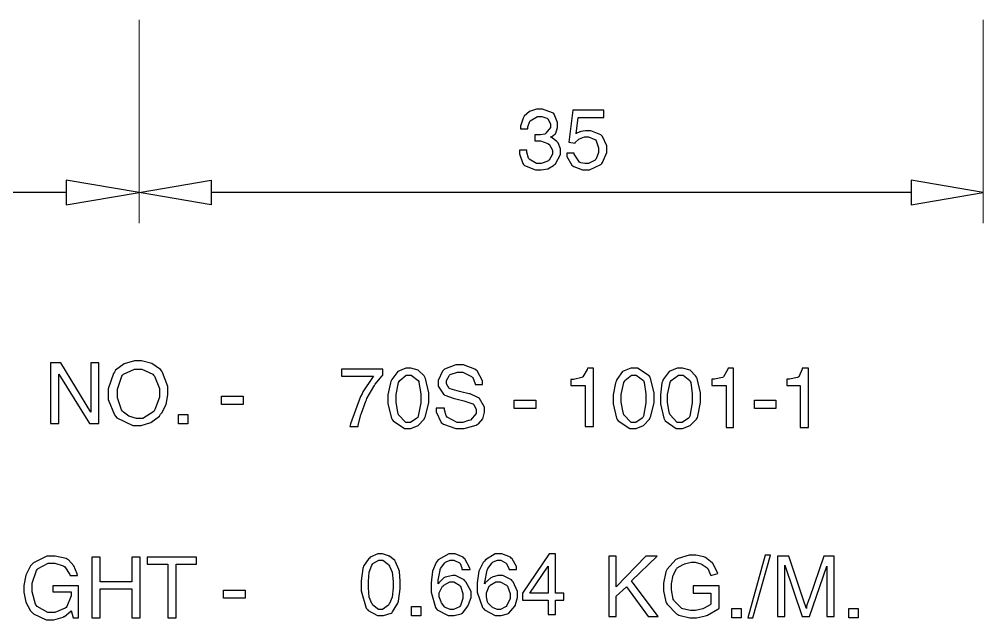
# Model space of a CAD drawing. Extents: x 0 to 8.2, y 0 to 11.7.
# Drawn here: x 2.463 to 4.029, y 7.59 to 8.566 of the extents above; entities that cross this region are included whole.
import ezdxf

# ---------------------------------------------------------------- set-up
doc = ezdxf.new("R2010")
doc.units = 0
doc.layers.get('0').update_dxf_attribs({"linetype": 'CONTINUOUS'})

msp = doc.modelspace()

# ---------------------------------------------------------------- linework, layer by layer
at = {"color": 0, "const_width": 0.00167}
for points in [[(2.65771, 8.56467), (2.65771, 8.23426)], [(4.02821, 8.56467), (4.02821, 8.23426)], [(2.65771, 8.32269), (2.65771, 8.33268)], [(1.40229, 8.2844), (2.53917, 8.2844)], [(2.77458, 8.2844), (3.91135, 8.2844)]]:
    msp.add_lwpolyline(points, dxfattribs=at)
at = {"color": 0}
for points in [[(3.30707, 8.32101), (3.31065, 8.32101), (3.32146, 8.32269), (3.33083, 8.32775), (3.33208, 8.32938), (3.33371, 8.33062), (3.34207, 8.34603), (3.34207, 8.35113), (3.34207, 8.35493), (3.33789, 8.3649), (3.33708, 8.36615), (3.33621, 8.36703), (3.32667, 8.37408), (3.32542, 8.37446), (3.32747, 8.37446), (3.3329, 8.37869), (3.33376, 8.3795), (3.33415, 8.38038), (3.33708, 8.38971), (3.33708, 8.39279), (3.33708, 8.39785), (3.33165, 8.41157), (3.3304, 8.41282), (3.32872, 8.41368), (3.31244, 8.41949), (3.30707, 8.41949), (3.30317, 8.41949), (3.29144, 8.41596), (3.28288, 8.40826), (3.28207, 8.40614), (3.28119, 8.40489), (3.27696, 8.39208), (3.27696, 8.38781), (3.28874, 8.38781), (3.28874, 8.39074), (3.29167, 8.39865), (3.2921, 8.39947), (3.29292, 8.40072), (3.30479, 8.40782), (3.30875, 8.40782), (3.31164, 8.40782), (3.31956, 8.40489), (3.32042, 8.40446), (3.32124, 8.40365), (3.32542, 8.39551), (3.32542, 8.39279), (3.32542, 8.38949), (3.31831, 8.38038), (3.31706, 8.3795), (3.31662, 8.37913), (3.30946, 8.37782), (3.30707, 8.37782), (3.30621, 8.37782), (3.30436, 8.37782), (3.30376, 8.37782), (3.30376, 8.37782), (3.30122, 8.37782), (3.3004, 8.37782), (3.3004, 8.36783), (3.30122, 8.36783), (3.30311, 8.36783), (3.30376, 8.36783), (3.30376, 8.36783), (3.30539, 8.36783), (3.30539, 8.36783), (3.30957, 8.36783), (3.32124, 8.36367), (3.3221, 8.36279), (3.32335, 8.36242), (3.32878, 8.35275), (3.32878, 8.3495), (3.32878, 8.34614), (3.32335, 8.33692), (3.3221, 8.33604), (3.32124, 8.33524), (3.3106, 8.33106), (3.30707, 8.33106), (3.3029, 8.33106), (3.29124, 8.33811), (3.29042, 8.33936), (3.28999, 8.33979), (3.28711, 8.34956), (3.28711, 8.35281), (3.27533, 8.35281), (3.27533, 8.34694), (3.28076, 8.33106), (3.28207, 8.32938), (3.28331, 8.32775), (3.30111, 8.32101), (3.30707, 8.32101)], [(3.35221, 8.34782), (3.35221, 8.34283), (3.36051, 8.32856), (3.36219, 8.32769), (3.36344, 8.32644), (3.37744, 8.32101), (3.38217, 8.32101), (3.38883, 8.32101), (3.40767, 8.32943), (3.40896, 8.33106), (3.41021, 8.33274), (3.41732, 8.34907), (3.41732, 8.35449), (3.41732, 8.35992), (3.41021, 8.37489), (3.40896, 8.37614), (3.40722, 8.37782), (3.39094, 8.3845), (3.38553, 8.3845), (3.3826, 8.3845), (3.37468, 8.38325), (3.37386, 8.38282), (3.37343, 8.38243), (3.36757, 8.37993), (3.36719, 8.3795), (3.3705, 8.40614), (3.41228, 8.40614), (3.41228, 8.41781), (3.36219, 8.41781), (3.35553, 8.36615), (3.3655, 8.36447), (3.36589, 8.36535), (3.37175, 8.37076), (3.37218, 8.37115), (3.37299, 8.37158), (3.38112, 8.37446), (3.38385, 8.37446), (3.38758, 8.37446), (3.39762, 8.37033), (3.39887, 8.36947), (3.39968, 8.36822), (3.40386, 8.35667), (3.40386, 8.35281), (3.40386, 8.34907), (3.39968, 8.33897), (3.39887, 8.33772), (3.398, 8.33649), (3.38738, 8.33106), (3.38385, 8.33106), (3.38135, 8.33106), (3.37468, 8.33231), (3.37386, 8.33268), (3.37261, 8.33356), (3.36426, 8.34614), (3.36388, 8.34782), (3.35221, 8.34782)], [(2.53917, 8.30436), (2.53917, 8.26437), (2.65771, 8.2844), (2.53917, 8.30436)], [(2.77458, 8.30436), (2.77458, 8.26437), (2.65771, 8.2844), (2.77458, 8.30436)], [(3.91135, 8.30436), (3.91135, 8.26437), (4.02821, 8.2844), (3.91135, 8.30436)], [(2.51406, 7.90896), (2.5275, 7.90896), (2.5275, 7.98904), (2.57747, 7.90896), (2.59261, 7.90896), (2.59261, 8.00738), (2.57915, 8.00738), (2.57915, 7.92731), (2.53082, 8.00738), (2.51406, 8.00738), (2.51406, 7.90896)], [(2.65603, 8.01074), (2.65039, 8.01074), (2.63363, 8.00597), (2.61968, 7.99533), (2.61762, 7.9924), (2.61594, 7.9899), (2.60758, 7.9655), (2.60758, 7.95731), (2.60758, 7.94814), (2.61757, 7.92313), (2.61925, 7.92062), (2.62175, 7.91812), (2.64746, 7.9056), (2.65603, 7.9056), (2.66124, 7.9056), (2.67686, 7.91043), (2.6906, 7.92106), (2.69271, 7.92393), (2.69476, 7.92606), (2.70167, 7.93983), (2.70437, 7.95546), (2.70437, 7.96061), (2.70437, 7.96903), (2.69601, 7.9916), (2.69439, 7.99408), (2.69228, 7.99658), (2.67828, 8.00618), (2.66157, 8.01074), (2.65603, 8.01074)], [(3.14008, 7.93397), (3.14008, 7.92774), (3.14844, 7.91064), (3.15013, 7.90896), (3.15181, 7.90771), (3.17182, 7.90061), (3.17854, 7.90061), (3.1856, 7.90061), (3.20475, 7.90603), (3.20688, 7.90728), (3.20893, 7.90853), (3.21588, 7.91644), (3.21864, 7.92708), (3.21864, 7.93061), (3.21864, 7.93565), (3.21018, 7.94937), (3.20856, 7.95063), (3.20768, 7.95107), (3.19515, 7.95692), (3.19353, 7.95731), (3.18024, 7.96061), (3.17768, 7.96104), (3.16271, 7.96522), (3.16189, 7.9656), (3.16103, 7.96604), (3.1569, 7.97325), (3.1569, 7.97564), (3.1569, 7.97863), (3.16103, 7.9866), (3.16189, 7.98742), (3.16271, 7.98828), (3.17458, 7.9924), (3.17854, 7.9924), (3.18354, 7.9924), (3.19769, 7.98529), (3.19857, 7.98406), (3.19937, 7.98367), (3.20313, 7.97353), (3.20356, 7.97228), (3.21522, 7.97228), (3.21522, 7.97814), (3.20682, 7.99447), (3.20518, 7.99571), (3.20307, 7.99696), (3.18468, 8.00407), (3.17854, 8.00407), (3.17182, 8.00407), (3.15343, 7.99696), (3.15175, 7.99571), (3.1505, 7.99408), (3.14344, 7.979), (3.14344, 7.97396), (3.14344, 7.9694), (3.15181, 7.95649), (3.15354, 7.95562), (3.15435, 7.95481), (3.16938, 7.94937), (3.17188, 7.94894), (3.18522, 7.94564), (3.18685, 7.94526), (3.19933, 7.94108), (3.20019, 7.94065), (3.20101, 7.93983), (3.20518, 7.93169), (3.20518, 7.92899), (3.20518, 7.92524), (3.19558, 7.91439), (3.19353, 7.91396), (3.19265, 7.91357), (3.18332, 7.91064), (3.18024, 7.91064), (3.17437, 7.91064), (3.15815, 7.919), (3.1569, 7.92062), (3.15647, 7.9215), (3.15354, 7.93088), (3.15354, 7.93397), (3.14008, 7.93397)], [(2.65771, 7.91732), (2.65354, 7.91732), (2.64117, 7.92068), (2.63217, 7.92736), (2.63092, 7.92899), (2.62924, 7.9311), (2.62261, 7.95079), (2.62261, 7.95731), (2.62261, 7.96485), (2.62967, 7.98579), (2.63092, 7.98742), (2.63254, 7.9891), (2.65013, 7.9974), (2.65603, 7.9974), (2.66228, 7.9974), (2.67979, 7.9891), (2.68104, 7.98742), (2.68267, 7.98579), (2.69103, 7.96571), (2.69103, 7.95899), (2.69103, 7.95193), (2.68397, 7.93272), (2.68272, 7.93061), (2.68147, 7.92854), (2.66363, 7.91732), (2.65771, 7.91732)], [(2.98654, 7.9974), (2.98654, 7.98574), (3.03836, 7.98574), (3.03668, 7.98361), (3.02115, 7.96024), (3.01992, 7.95731), (3.01736, 7.95275), (3.00071, 7.90815), (2.99989, 7.90397), (3.01324, 7.90397), (3.01361, 7.90608), (3.01779, 7.92313), (3.01824, 7.92393), (3.01861, 7.92563), (3.02582, 7.94521), (3.02669, 7.94726), (3.0275, 7.94937), (3.03874, 7.96903), (3.03999, 7.97065), (3.04124, 7.97276), (3.05246, 7.9866), (3.05333, 7.98742), (3.05333, 7.9974), (2.98654, 7.9974)], [(3.09511, 7.99908), (3.09071, 7.99908), (3.07769, 7.99322), (3.06793, 7.98062), (3.06668, 7.97726), (3.06581, 7.97521), (3.06168, 7.95551), (3.06168, 7.94894), (3.06168, 7.94065), (3.06749, 7.91775), (3.06836, 7.91564), (3.06999, 7.91314), (3.08882, 7.90061), (3.09511, 7.90061), (3.09901, 7.90061), (3.11089, 7.90543), (3.1205, 7.91607), (3.12175, 7.91894), (3.12299, 7.92106), (3.12842, 7.94325), (3.12842, 7.95063), (3.12842, 7.95899), (3.12256, 7.98199), (3.12175, 7.98406), (3.1205, 7.9866), (3.11089, 7.99533), (3.09901, 7.99908), (3.09511, 7.99908)], [(3.09511, 7.91064), (3.09088, 7.91064), (3.07915, 7.92313), (3.07835, 7.92563), (3.0779, 7.92686), (3.07497, 7.94347), (3.07497, 7.94894), (3.07497, 7.95606), (3.07915, 7.97564), (3.08003, 7.97726), (3.08083, 7.979), (3.09153, 7.98742), (3.09511, 7.98742), (3.09924, 7.98742), (3.11089, 7.979), (3.11176, 7.97726), (3.11214, 7.97564), (3.11513, 7.95692), (3.11513, 7.95063), (3.11513, 7.94271), (3.11089, 7.92062), (3.11008, 7.91894), (3.10883, 7.91769), (3.09853, 7.91064), (3.09511, 7.91064)], [(3.38217, 7.97065), (3.38217, 7.90386), (3.39551, 7.90386), (3.39551, 7.99897), (3.38553, 7.99897), (3.3851, 7.9969), (3.37799, 7.98481), (3.37717, 7.98394), (3.37631, 7.98356), (3.36317, 7.98062), (3.35883, 7.98062), (3.35883, 7.97065), (3.38217, 7.97065)], [(3.46061, 7.99908), (3.45611, 7.99908), (3.44271, 7.99322), (3.43354, 7.98062), (3.43229, 7.97726), (3.43143, 7.97521), (3.42731, 7.95551), (3.42731, 7.94894), (3.42731, 7.94065), (3.43311, 7.91775), (3.43397, 7.91564), (3.4356, 7.91314), (3.45432, 7.90061), (3.46061, 7.90061), (3.46457, 7.90061), (3.47651, 7.90543), (3.48617, 7.91607), (3.48742, 7.91894), (3.48867, 7.92106), (3.49408, 7.94325), (3.49408, 7.95063), (3.49408, 7.95899), (3.48822, 7.98199), (3.48742, 7.98406), (3.48574, 7.9866), (3.46685, 7.99908), (3.46061, 7.99908)], [(3.46061, 7.91064), (3.45643, 7.91064), (3.44476, 7.92313), (3.44396, 7.92563), (3.44353, 7.92686), (3.44065, 7.94347), (3.44065, 7.94894), (3.44065, 7.95606), (3.44476, 7.97564), (3.44564, 7.97726), (3.44646, 7.979), (3.45703, 7.98742), (3.46061, 7.98742), (3.46479, 7.98742), (3.47651, 7.979), (3.47738, 7.97726), (3.47775, 7.97564), (3.48074, 7.95692), (3.48074, 7.95063), (3.48074, 7.94271), (3.47657, 7.92062), (3.47575, 7.91894), (3.47444, 7.91769), (3.46403, 7.91064), (3.46061, 7.91064)], [(3.53581, 7.99908), (3.53142, 7.99908), (3.51839, 7.99322), (3.50863, 7.98062), (3.50738, 7.97726), (3.50651, 7.97521), (3.50407, 7.95551), (3.50407, 7.94894), (3.50407, 7.94065), (3.5095, 7.91775), (3.51074, 7.91564), (3.51199, 7.91314), (3.52983, 7.90061), (3.53581, 7.90061), (3.53993, 7.90061), (3.55246, 7.90543), (3.5625, 7.91607), (3.56418, 7.91894), (3.565, 7.92106), (3.56917, 7.94325), (3.56917, 7.95063), (3.56917, 7.95899), (3.56375, 7.98199), (3.5625, 7.98406), (3.56125, 7.9866), (3.55225, 7.99533), (3.53988, 7.99908), (3.53581, 7.99908)], [(3.53581, 7.91064), (3.53157, 7.91064), (3.51986, 7.92313), (3.51904, 7.92563), (3.51861, 7.92686), (3.51574, 7.94347), (3.51574, 7.94894), (3.51574, 7.95606), (3.51986, 7.97564), (3.52072, 7.97726), (3.52154, 7.979), (3.53347, 7.98742), (3.53749, 7.98742), (3.54124, 7.98742), (3.55165, 7.979), (3.55251, 7.97726), (3.55333, 7.97564), (3.55583, 7.95692), (3.55583, 7.95063), (3.55583, 7.94271), (3.55165, 7.92062), (3.55083, 7.91894), (3.54997, 7.91769), (3.53933, 7.91064), (3.53581, 7.91064)], [(3.61094, 7.97065), (3.61094, 7.90229), (3.62261, 7.90229), (3.62261, 7.99908), (3.61426, 7.99908), (3.61382, 7.99701), (3.60678, 7.98449), (3.60596, 7.98406), (3.60508, 7.98367), (3.5919, 7.98074), (3.58751, 7.98074), (3.58751, 7.97065), (3.61094, 7.97065)], [(3.73112, 7.97065), (3.73112, 7.90229), (3.74447, 7.90229), (3.74447, 7.99908), (3.73449, 7.99908), (3.73406, 7.99701), (3.72863, 7.98449), (3.72781, 7.98406), (3.72694, 7.98367), (3.71376, 7.98074), (3.70936, 7.98074), (3.70936, 7.97065), (3.73112, 7.97065)], [(2.79167, 7.95335), (2.82667, 7.95335), (2.82667, 7.94), (2.79167, 7.94), (2.79167, 7.95335)], [(3.26665, 7.94667), (3.30165, 7.94667), (3.30165, 7.93332), (3.26665, 7.93332), (3.26665, 7.94667)], [(3.65668, 7.94667), (3.69168, 7.94667), (3.69168, 7.93332), (3.65668, 7.93332), (3.65668, 7.94667)], [(2.72168, 7.92333), (2.73665, 7.92333), (2.73665, 7.90831), (2.72168, 7.90831), (2.72168, 7.92333)], [(2.51574, 7.69362), (2.50782, 7.69362), (2.48611, 7.68246), (2.48406, 7.68033), (2.48156, 7.67785), (2.47364, 7.66282), (2.47071, 7.64594), (2.47071, 7.64031), (2.47071, 7.63488), (2.47364, 7.6186), (2.48156, 7.60439), (2.48406, 7.60189), (2.48611, 7.59983), (2.50706, 7.59022), (2.51406, 7.59022), (2.51947, 7.59022), (2.53456, 7.5944), (2.53581, 7.59521), (2.53662, 7.59565), (2.54665, 7.60394), (2.54753, 7.60519), (2.55083, 7.59353), (2.55919, 7.59353), (2.55919, 7.64529), (2.51753, 7.64529), (2.51753, 7.63531), (2.54753, 7.63531), (2.54753, 7.62907), (2.54042, 7.61149), (2.53917, 7.61019), (2.53749, 7.60894), (2.52115, 7.60189), (2.51574, 7.60189), (2.50944, 7.60189), (2.49235, 7.61154), (2.49072, 7.61367), (2.48947, 7.61535), (2.48406, 7.63536), (2.48406, 7.64199), (2.48406, 7.64953), (2.49115, 7.67036), (2.4924, 7.67199), (2.49403, 7.67367), (2.51031, 7.68197), (2.51574, 7.68197), (2.52072, 7.68197), (2.53456, 7.67785), (2.53581, 7.67697), (2.53706, 7.67617), (2.54542, 7.66368), (2.54585, 7.662), (2.55751, 7.662), (2.55707, 7.66493), (2.55165, 7.67785), (2.54292, 7.68739), (2.54085, 7.68864), (2.53917, 7.68951), (2.5216, 7.69362), (2.51574, 7.69362)], [(2.58094, 7.59353), (2.5944, 7.59353), (2.5944, 7.64019), (2.64606, 7.64019), (2.64606, 7.59353), (2.6595, 7.59353), (2.6595, 7.692), (2.64606, 7.692), (2.64606, 7.65186), (2.5944, 7.65186), (2.5944, 7.692), (2.58094, 7.692), (2.58094, 7.59353)], [(2.67106, 7.692), (2.67106, 7.68033), (2.70437, 7.68033), (2.70437, 7.59353), (2.71772, 7.59353), (2.71772, 7.68033), (2.75114, 7.68033), (2.75114, 7.692), (2.67106, 7.692)], [(3.02832, 7.60688), (3.02957, 7.60525), (3.04486, 7.5969), (3.05003, 7.5969), (3.05458, 7.5969), (3.06706, 7.60107), (3.06836, 7.60189), (3.06917, 7.60314), (3.0779, 7.61697), (3.07835, 7.61865), (3.07872, 7.62033), (3.08165, 7.64035), (3.08165, 7.64697), (3.08165, 7.65283), (3.0804, 7.66868), (3.08003, 7.67031), (3.07958, 7.67156), (3.07417, 7.68408), (3.07335, 7.68533), (3.07292, 7.68619), (3.06456, 7.69325), (3.06332, 7.69362), (3.06244, 7.69407), (3.05311, 7.697), (3.05003, 7.697), (3.04542, 7.697), (3.03293, 7.69157), (3.03168, 7.69032), (3.03082, 7.68951), (3.02192, 7.67697), (3.02154, 7.67529), (3.02111, 7.67324), (3.01824, 7.65354), (3.01824, 7.64697), (3.01824, 7.63699), (3.02658, 7.609), (3.02832, 7.60688)], [(3.18522, 7.69032), (3.18397, 7.69157), (3.17111, 7.697), (3.16689, 7.697), (3.1606, 7.697), (3.14339, 7.68744), (3.14176, 7.68533), (3.14008, 7.68326), (3.13422, 7.66889), (3.13178, 7.65001), (3.13178, 7.64367), (3.13178, 7.63493), (3.13883, 7.61025), (3.14008, 7.60856), (3.14171, 7.6065), (3.15929, 7.5969), (3.16521, 7.5969), (3.16932, 7.5969), (3.18061, 7.59983), (3.18186, 7.60021), (3.18267, 7.60107), (3.19146, 7.61242), (3.19189, 7.61367), (3.19271, 7.6149), (3.19689, 7.62646), (3.19689, 7.63032), (3.19689, 7.63618), (3.18847, 7.65201), (3.18685, 7.65365), (3.1856, 7.65489), (3.17156, 7.662), (3.16689, 7.662), (3.16689, 7.662), (3.15479, 7.65907), (3.15354, 7.65864), (3.15267, 7.65826), (3.14426, 7.6499), (3.14344, 7.64865), (3.14344, 7.65451), (3.14632, 7.67074), (3.14675, 7.67199), (3.14714, 7.67324), (3.15435, 7.68283), (3.15522, 7.68365), (3.15603, 7.68408), (3.16288, 7.68696), (3.16521, 7.68696), (3.16851, 7.68696), (3.17768, 7.68283), (3.17854, 7.68197), (3.17893, 7.68158), (3.18186, 7.67443), (3.18186, 7.67199), (3.19521, 7.67199), (3.19476, 7.6741), (3.18647, 7.68907), (3.18522, 7.69032)], [(3.26199, 7.69032), (3.26074, 7.69157), (3.24664, 7.697), (3.24197, 7.697), (3.23611, 7.697), (3.21989, 7.68744), (3.21864, 7.68533), (3.21653, 7.68326), (3.20958, 7.66889), (3.20688, 7.65001), (3.20688, 7.64367), (3.20688, 7.63493), (3.21517, 7.61025), (3.21685, 7.60856), (3.21853, 7.6065), (3.23611, 7.5969), (3.24197, 7.5969), (3.24571, 7.5969), (3.25569, 7.59983), (3.257, 7.60021), (3.25825, 7.60107), (3.26779, 7.61242), (3.26867, 7.61367), (3.26904, 7.6149), (3.27197, 7.62646), (3.27197, 7.63032), (3.27197, 7.63618), (3.26492, 7.65201), (3.26367, 7.65365), (3.26238, 7.65489), (3.24832, 7.662), (3.24365, 7.662), (3.24029, 7.662), (3.23113, 7.65907), (3.23031, 7.65864), (3.22906, 7.65826), (3.21946, 7.6499), (3.21864, 7.64865), (3.21903, 7.65115), (3.22276, 7.67074), (3.22364, 7.67199), (3.22401, 7.67324), (3.23113, 7.68283), (3.23199, 7.68365), (3.23281, 7.68408), (3.23964, 7.68696), (3.24197, 7.68696), (3.24485, 7.68696), (3.25276, 7.68283), (3.25364, 7.68197), (3.25401, 7.68158), (3.25819, 7.67324), (3.25863, 7.67199), (3.27029, 7.67199), (3.27029, 7.6766), (3.26324, 7.68907), (3.26199, 7.69032)], [(3.33376, 7.59853), (3.33376, 7.62196), (3.34717, 7.62196), (3.34717, 7.63362), (3.33376, 7.63362), (3.33376, 7.697), (3.32374, 7.697), (3.28033, 7.63362), (3.28033, 7.62196), (3.3221, 7.62196), (3.3221, 7.59853), (3.33376, 7.59853)], [(3.43229, 7.59521), (3.43229, 7.62864), (3.44894, 7.64367), (3.48406, 7.59521), (3.50071, 7.59521), (3.45731, 7.65365), (3.49908, 7.69362), (3.48074, 7.69362), (3.43229, 7.64367), (3.43229, 7.69362), (3.42063, 7.69362), (3.42063, 7.59521), (3.43229, 7.59521)], [(3.58583, 7.63362), (3.58583, 7.61529), (3.58496, 7.61447), (3.57542, 7.609), (3.57417, 7.60856), (3.57292, 7.60775), (3.56136, 7.60519), (3.55751, 7.60519), (3.5529, 7.60519), (3.54081, 7.60775), (3.53917, 7.60856), (3.53788, 7.60943), (3.52653, 7.62071), (3.52572, 7.62196), (3.52485, 7.62364), (3.5224, 7.63867), (3.5224, 7.64367), (3.5224, 7.64865), (3.52485, 7.66237), (3.52572, 7.66363), (3.5261, 7.6645), (3.53028, 7.67285), (3.53071, 7.67367), (3.53153, 7.67453), (3.54124, 7.67996), (3.54249, 7.68033), (3.54329, 7.68078), (3.55393, 7.68365), (3.55751, 7.68365), (3.56082, 7.68365), (3.56999, 7.68078), (3.57086, 7.68033), (3.57167, 7.67996), (3.57997, 7.67453), (3.58083, 7.67367), (3.58122, 7.67329), (3.58539, 7.66325), (3.58583, 7.662), (3.5975, 7.66531), (3.59706, 7.66699), (3.59, 7.68072), (3.58919, 7.68197), (3.58832, 7.68283), (3.57747, 7.69119), (3.57585, 7.692), (3.5746, 7.69243), (3.56174, 7.69532), (3.55751, 7.69532), (3.55078, 7.69532), (3.53282, 7.68951), (3.53071, 7.68864), (3.52903, 7.68782), (3.51531, 7.67242), (3.51406, 7.67031), (3.51318, 7.66824), (3.50906, 7.64985), (3.50906, 7.64367), (3.50906, 7.63699), (3.51318, 7.61908), (3.51406, 7.61697), (3.51531, 7.61529), (3.53028, 7.59978), (3.53239, 7.59853), (3.53407, 7.59771), (3.55165, 7.59353), (3.55751, 7.59353), (3.56288, 7.59353), (3.57747, 7.59651), (3.57915, 7.5969), (3.58078, 7.59776), (3.59754, 7.60732), (3.59928, 7.60856), (3.59928, 7.64529), (3.55751, 7.64529), (3.55751, 7.63362), (3.58583, 7.63362)], [(3.65429, 7.59353), (3.68272, 7.69532), (3.67437, 7.69532), (3.64594, 7.59353), (3.65429, 7.59353)], [(3.70606, 7.59521), (3.70606, 7.67865), (3.73449, 7.59521), (3.74615, 7.59521), (3.77447, 7.67697), (3.77447, 7.59521), (3.78614, 7.59521), (3.78614, 7.69362), (3.76947, 7.69362), (3.74615, 7.62532), (3.74528, 7.62326), (3.74115, 7.61225), (3.74115, 7.60856), (3.74072, 7.60943), (3.73654, 7.62201), (3.73617, 7.62364), (3.71272, 7.69362), (3.69439, 7.69362), (3.69439, 7.59521), (3.70606, 7.59521)], [(3.03668, 7.68033), (3.03749, 7.68158), (3.04688, 7.68696), (3.05003, 7.68696), (3.05333, 7.68696), (3.06244, 7.6799), (3.06332, 7.67865), (3.06456, 7.6774), (3.06853, 7.66721), (3.06999, 7.65207), (3.06999, 7.64697), (3.06999, 7.64193), (3.06853, 7.62679), (3.06456, 7.6166), (3.06332, 7.61529), (3.06244, 7.61361), (3.05311, 7.60688), (3.05003, 7.60688), (3.04665, 7.60688), (3.03749, 7.61361), (3.03668, 7.61529), (3.03543, 7.6166), (3.03147, 7.62679), (3.03, 7.64193), (3.03, 7.64697), (3.03, 7.65213), (3.03147, 7.66743), (3.03543, 7.67871), (3.03668, 7.68033)], [(3.2921, 7.63362), (3.3221, 7.67697), (3.3221, 7.63362), (3.2921, 7.63362)], [(3.15175, 7.64529), (3.15261, 7.64615), (3.16206, 7.65196), (3.16521, 7.65196), (3.16851, 7.65196), (3.17768, 7.64615), (3.17854, 7.64529), (3.17936, 7.64447), (3.18354, 7.6326), (3.18354, 7.62864), (3.18354, 7.62446), (3.17936, 7.61317), (3.17854, 7.61187), (3.17768, 7.61106), (3.16829, 7.60688), (3.16521, 7.60688), (3.16271, 7.60688), (3.15603, 7.60938), (3.15522, 7.61019), (3.15435, 7.61063), (3.14882, 7.6174), (3.14844, 7.61865), (3.148, 7.61951), (3.14513, 7.62765), (3.14513, 7.63032), (3.14513, 7.63406), (3.1505, 7.64447), (3.15175, 7.64529)], [(3.227, 7.64529), (3.22781, 7.64615), (3.23714, 7.65196), (3.24029, 7.65196), (3.24403, 7.65196), (3.25407, 7.64615), (3.25532, 7.64529), (3.25612, 7.64447), (3.26031, 7.6326), (3.26031, 7.62864), (3.26031, 7.62446), (3.25489, 7.61317), (3.25364, 7.61187), (3.25276, 7.61106), (3.24463, 7.60688), (3.24197, 7.60688), (3.23947, 7.60688), (3.23236, 7.60938), (3.23199, 7.61019), (3.23113, 7.61063), (3.22401, 7.6174), (3.22364, 7.61865), (3.22319, 7.61951), (3.222, 7.62765), (3.222, 7.63032), (3.222, 7.63406), (3.22613, 7.64447), (3.227, 7.64529)], [(2.79497, 7.63835), (2.83003, 7.63835), (2.83003, 7.625), (2.79497, 7.625), (2.79497, 7.63835)], [(3.09999, 7.61165), (3.11501, 7.61165), (3.11501, 7.59668), (3.09999, 7.59668), (3.09999, 7.61165)], [(3.62001, 7.60835), (3.63499, 7.60835), (3.63499, 7.59332), (3.62001, 7.59332), (3.62001, 7.60835)], [(3.81, 7.60835), (3.82497, 7.60835), (3.82497, 7.59332), (3.81, 7.59332), (3.81, 7.60835)]]:
    msp.add_lwpolyline(points, close=True, dxfattribs=at)

doc.saveas('drawing.dxf')
